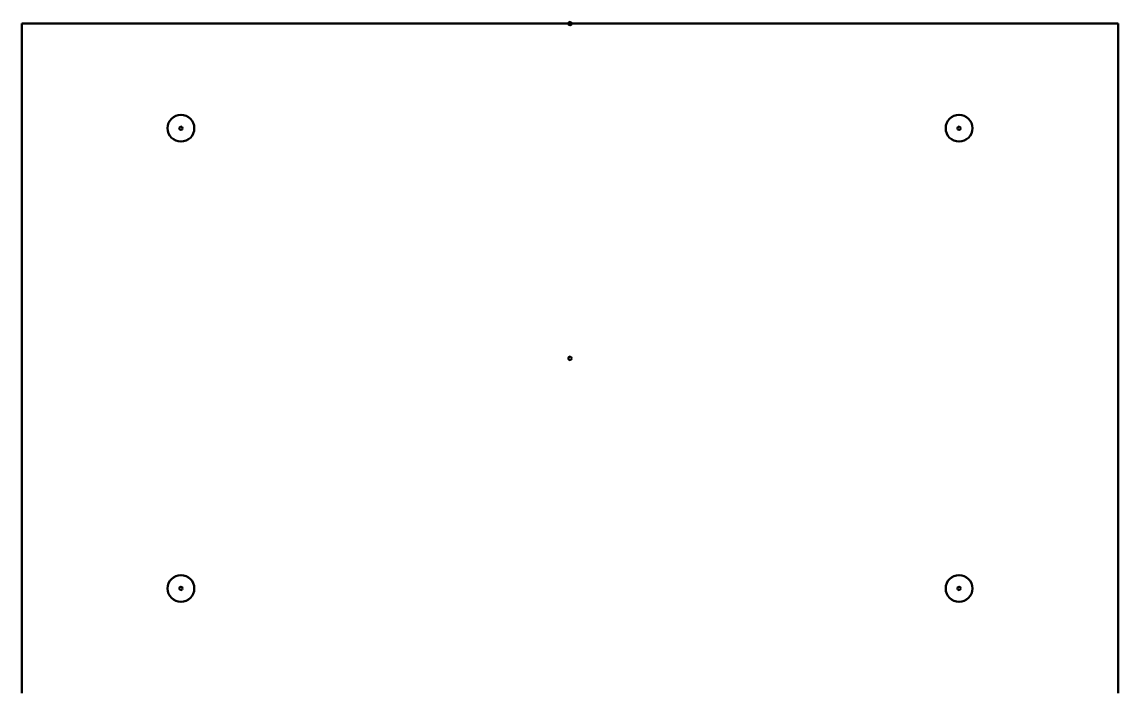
# Model space of a CAD drawing. Header units: millimetres. Extents: x -66 to 66, y -40 to 40.
import ezdxf

# ---------------------------------------------------------------- set-up
doc = ezdxf.new("R2010")
doc.units = ezdxf.units.MM
doc.layers.add('layer 1', color=7, linetype='CONTINUOUS', lineweight=50, true_color=0x000000)

# ---------------------------------------------------------------- blocks, each defined once
blk = doc.blocks.new('lcd')
at = {"layer": 'layer 1'}
for centre, radius in [((-46.5, 27.5), 1.6), ((46.5, 27.5), 1.6), ((-46.5, 27.5), 0.2), ((46.5, 27.5), 0.2), ((0, 0), 0.2), ((-46.5, -27.5), 1.6), ((46.5, -27.5), 1.6), ((-46.5, -27.5), 0.2), ((46.5, -27.5), 0.2)]:
    blk.add_circle(centre, radius, dxfattribs=at)

msp = doc.modelspace()

# ---------------------------------------------------------------- linework, layer by layer
at = {"layer": 'layer 1'}
for p, q in [((-65.5, 40), (65.5, 40)), ((-65.5, 40), (-65.5, -40)), ((65.5, 40), (65.5, -40))]:
    msp.add_line(p, q, dxfattribs=at)
msp.add_circle((0, 40), 0.2, dxfattribs=at)

# ---------------------------------------------------------------- block references
msp.add_blockref('lcd', (0, 0), dxfattribs=at)

doc.saveas('drawing.dxf')
